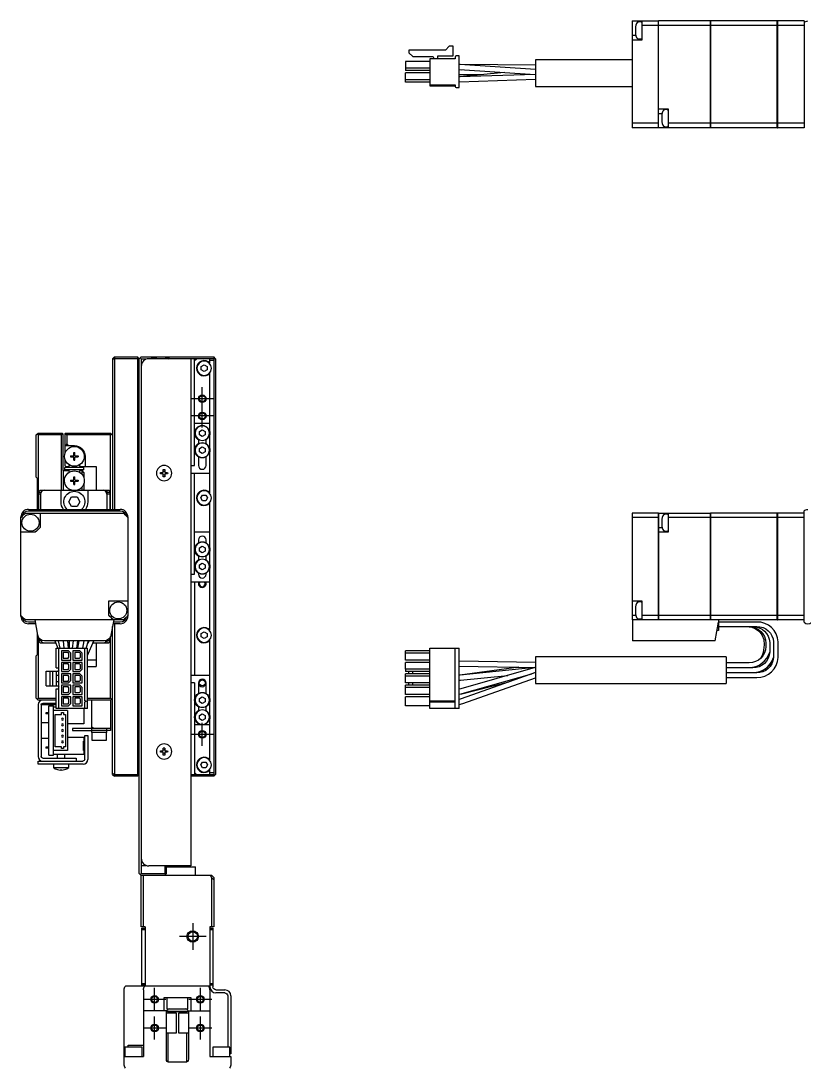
# Model space of a CAD drawing. Extents: x 0 to 817, y -8 to 478.
# Drawn here: x 0 to 205.2, y 203.9 to 478.5 of the extents above; entities that cross this region are included whole.
import ezdxf

# ---------------------------------------------------------------- set-up
doc = ezdxf.new("R2010")
doc.units = 0
doc.header["$LTSCALE"] = 0.5
doc.linetypes.add('CENTER', pattern=[50.8, 31.75, -6.35, 6.35, -6.35])
for name, color, linetype in [('MSM_CENTER', 1, 'CENTER'), ('MSM_CONTINUOUS', 7, 'CONTINUOUS'), ('MSM_NARROW', 5, 'CONTINUOUS')]:
    doc.layers.add(name, color=color, linetype=linetype)

msp = doc.modelspace()

# ---------------------------------------------------------------- linework, layer by layer
at = {"layer": 'MSM_CENTER'}
for p, q in [((47.5, 371.9), (47.5, 382.4)), ((50.5, 379.4), (44.5, 379.4)), ((50.5, 374.9), (44.5, 374.9)), ((47.5, 288.4), (47.5, 294.4)), ((50.5, 291.4), (44.5, 291.4)), ((45, 241.9), (45, 234.9)), ((48.5, 238.4), (41.5, 238.4)), ((35, 218.9), (35, 224.9)), ((47, 218.9), (47, 224.9)), ((38, 221.9), (32, 221.9)), ((50, 221.9), (44, 221.9)), ((35, 211.4), (35, 217.4)), ((47, 211.4), (47, 217.4)), ((38, 214.4), (32, 214.4)), ((50, 214.4), (44, 214.4))]:
    msp.add_line(p, q, dxfattribs=at)
at = {"layer": 'MSM_CONTINUOUS'}
for p, q in [((160.17, 478.47), (160.17, 450.47)), ((160.17, 478.47), (167.06, 478.47)), ((162.46, 478.21), (161.7, 478.14)), ((162.67, 478.47), (162.67, 473.47)), ((167.06, 450.47), (167.06, 478.47)), ((167.07, 478.46), (167.06, 478.46)), ((180.67, 478.47), (167.07, 478.47)), ((167.07, 450.47), (167.07, 478.47)), ((180.67, 450.47), (180.67, 478.47)), ((180.67, 478.46), (180.68, 478.46)), ((180.68, 478.47), (180.68, 450.47)), ((198.17, 478.47), (180.68, 478.47)), ((198.17, 450.47), (198.17, 478.47)), ((198.17, 478.46), (198.18, 478.46)), ((198.18, 478.47), (198.18, 450.47)), ((205.17, 478.47), (198.18, 478.47)), ((205.17, 478.47), (205.17, 450.47)), ((167.06, 477.32), (162.67, 477.32)), ((167.07, 477.32), (167.06, 477.32)), ((180.67, 477.32), (167.07, 477.32)), ((180.67, 477.32), (180.68, 477.32)), ((198.17, 477.32), (180.68, 477.32)), ((198.17, 477.32), (198.18, 477.32)), ((205.17, 477.32), (198.18, 477.32)), ((160.17, 474.72), (161.11, 474.72)), ((162.67, 473.47), (160.17, 473.47)), ((161.7, 473.81), (162.46, 473.74)), ((101.66, 470.84), (101.66, 470.14)), ((111.2, 470.84), (101.66, 470.84)), ((101.66, 470.14), (102.66, 469.14)), ((112.22, 471.86), (111.2, 470.84)), ((113.22, 471.86), (112.22, 471.86)), ((113.22, 469.33), (113.22, 471.86)), ((107.12, 467.85), (100.77, 467.85)), ((100.77, 467.85), (100.77, 465.45)), ((102.66, 469.14), (107.79, 469.14)), ((113.75, 468.58), (107.12, 468.58)), ((107.12, 468.58), (107.12, 461.47)), ((108.07, 468.86), (108.07, 468.58)), ((109.22, 468.58), (109.22, 469.18)), ((109.37, 469.33), (113.22, 469.33)), ((113.75, 468.99), (113.75, 468.58)), ((114.77, 469.29), (114.05, 469.29)), ((114.77, 461.01), (114.77, 469.29)), ((115.1, 467.02), (114.77, 467.03)), ((114.98, 467.01), (114.77, 467.02)), ((134.77, 465.78), (114.98, 467.01)), ((134.77, 466.87), (115.1, 467.02)), ((134.77, 468.24), (134.77, 461.24)), ((160.17, 468.24), (134.77, 468.24)), ((107.12, 466.05), (100.77, 466.05)), ((107.12, 465.45), (100.77, 465.45)), ((107.12, 464.85), (100.77, 464.85)), ((100.77, 462.45), (100.77, 464.85)), ((114.77, 465.72), (114.89, 465.72)), ((114.77, 465.71), (115.55, 465.68)), ((115.44, 464.33), (114.77, 464.33)), ((134.77, 464.47), (114.85, 463.83)), ((114.89, 465.72), (134.75, 464.47)), ((126.62, 464.98), (115.05, 463.86)), ((120.29, 464.37), (115.44, 464.33)), ((107.12, 463.05), (100.77, 463.05)), ((107.12, 462.45), (100.77, 462.45)), ((107.12, 461.72), (113.75, 461.72)), ((107.12, 461.47), (113.75, 461.47)), ((113.75, 461.72), (113.75, 461.31)), ((115.05, 463.86), (114.77, 463.84)), ((114.85, 463.83), (114.77, 463.83)), ((114.77, 462.53), (114.89, 462.53)), ((114.89, 462.53), (134.77, 463.17)), ((114.05, 461.01), (114.77, 461.01)), ((134.77, 461.24), (160.17, 461.24)), ((167.07, 455.47), (169.57, 455.47)), ((167.07, 454.22), (168, 454.22)), ((169.35, 455.21), (168.59, 455.14)), ((169.57, 455.47), (169.57, 450.47)), ((167.06, 451.63), (160.17, 451.63)), ((167.06, 450.47), (160.17, 450.47)), ((167.07, 451.64), (167.06, 451.64)), ((167.07, 450.48), (167.06, 450.48)), ((180.67, 450.47), (167.07, 450.47)), ((168.59, 450.81), (169.35, 450.74)), ((180.67, 451.63), (169.57, 451.63)), ((180.67, 451.64), (180.68, 451.64)), ((180.67, 450.48), (180.68, 450.48)), ((198.17, 451.63), (180.68, 451.63)), ((198.17, 450.47), (180.68, 450.47)), ((198.17, 451.64), (198.18, 451.64)), ((198.17, 450.48), (198.18, 450.48)), ((205.17, 451.63), (198.18, 451.63)), ((205.17, 450.47), (198.18, 450.47)), ((24.5, 390.4), (24, 389.9)), ((24.5, 390.4), (30.5, 390.4)), ((24.5, 390.4), (24.5, 350.4)), ((30.5, 390.4), (30.5, 280.4)), ((31, 389.9), (30.5, 390.4)), ((31.25, 390.15), (31, 389.9)), ((31.25, 390.15), (31.5, 390.4)), ((31.5, 389.9), (31.25, 390.15)), ((31.5, 390.4), (38.7, 390.4)), ((34.3, 389.9), (34.3, 390.2)), ((34.3, 390.2), (35.5, 390.2)), ((35.5, 389.9), (35.5, 390.2)), ((38, 390.1), (37.8, 389.9)), ((38, 390.4), (38, 389.9)), ((38.2, 389.9), (38.2, 390.4)), ((38.4, 390), (38.4, 389.9)), ((38.6, 390), (38.5, 389.9)), ((39, 390.4), (38.6, 390)), ((38.6, 390), (38.7, 389.9)), ((38.7, 390.4), (38.8, 390.3)), ((38.7, 390.3), (38.9, 390.3)), ((39, 390.4), (50.5, 390.4)), ((51, 389.9), (50.5, 390.4)), ((50.5, 389.9), (50.75, 390.15)), ((24.5, 389.9), (24, 389.69)), ((24, 389.9), (24, 350.4)), ((31, 389.9), (24.5, 389.9)), ((31, 254.9), (31, 389.9)), ((31.5, 389.9), (32.7, 389.9)), ((31.5, 389.9), (31.5, 254.9)), ((50.5, 389.9), (33.5, 389.9)), ((44.5, 389.9), (44.5, 256.9)), ((45.5, 361.9), (45.5, 389.9)), ((45.5, 389.4), (46, 389.9)), ((47.25, 387.83), (48, 388.26)), ((47.25, 386.96), (47.25, 387.83)), ((48, 388.26), (48.75, 387.83)), ((48.75, 387.83), (48.75, 386.96)), ((49.5, 388.72), (49.5, 389.9)), ((50.5, 389.4), (49.5, 389.4)), ((50.5, 389.9), (50.5, 280.9)), ((51, 389.9), (51, 280.9)), ((48, 386.53), (47.25, 386.96)), ((48.75, 386.96), (48, 386.53)), ((49.5, 354.72), (49.5, 386.07)), ((49.5, 372.9), (45.5, 372.9)), ((46.75, 370.83), (47.5, 371.26)), ((46.75, 369.96), (46.75, 370.83)), ((47.5, 371.26), (48.25, 370.83)), ((48.25, 370.83), (48.25, 369.96)), ((4, 369.9), (4.5, 370.4)), ((4, 358.8), (4, 369.9)), ((4.5, 369.9), (4.25, 370.15)), ((4.5, 370.4), (10.8, 370.4)), ((4.5, 369.9), (4.5, 350.4)), ((10.6, 369.9), (4.5, 369.9)), ((10.6, 369.9), (10.95, 370.25)), ((10.6, 355.4), (10.6, 369.9)), ((10.8, 370.4), (11, 370.2)), ((11, 370.2), (11, 360.6)), ((11.5, 370.2), (11.6, 370.3)), ((11.5, 370.2), (11.5, 365.01)), ((11.7, 370.4), (11.6, 370.3)), ((11.6, 370.3), (12, 369.9)), ((11.7, 370.4), (23.5, 370.4)), ((12, 369.9), (12, 367.6)), ((23.5, 369.9), (12, 369.9)), ((23.75, 370.15), (23.5, 370.4)), ((23.5, 369.9), (23.75, 370.15)), ((23.5, 350.4), (23.5, 369.9)), ((23.75, 370.15), (24, 369.9)), ((46.5, 368.66), (46.5, 367.63)), ((47.5, 369.53), (46.75, 369.96)), ((48.25, 369.96), (47.5, 369.53)), ((48.5, 367.63), (48.5, 368.66)), ((14, 367.1), (11.5, 367.1)), ((12, 367.6), (11.65, 367.1)), ((12.5, 367.1), (12, 367.6)), ((13.86, 365.3), (14.15, 365.3)), ((13.86, 364.5), (13.86, 365.3)), ((14.15, 364.5), (14.15, 365.3)), ((46.75, 366.33), (47.5, 366.76)), ((46.75, 365.46), (46.75, 366.33)), ((47.5, 365.03), (46.75, 365.46)), ((47.5, 366.76), (48.25, 366.33)), ((48.25, 365.46), (47.5, 365.03)), ((48.25, 366.33), (48.25, 365.46)), ((11.5, 363.58), (11.5, 361.9)), ((13, 364.44), (13.8, 364.44)), ((13, 364.44), (13, 364.15)), ((13, 364.15), (13.8, 364.15)), ((13.53, 364.15), (13.53, 364.44)), ((14.15, 364.77), (13.86, 364.77)), ((13.86, 363.3), (13.86, 364.09)), ((13.86, 363.83), (14.15, 363.83)), ((13.86, 363.3), (14.15, 363.3)), ((14.15, 363.3), (14.15, 364.09)), ((14.21, 364.44), (15, 364.44)), ((14.21, 364.15), (15, 364.15)), ((14.47, 364.15), (14.47, 364.44)), ((15, 364.44), (15, 364.15)), ((16.8, 364.3), (16.8, 361.6)), ((46.5, 364.16), (46.5, 361.9)), ((48.5, 361.9), (48.5, 364.16)), ((11, 360.6), (12.46, 360.6)), ((11.1, 360.6), (11.1, 355.4)), ((11.5, 361.9), (11.8, 361.6)), ((11.5, 360.8), (11.5, 361.4)), ((16.5, 361.4), (11.5, 361.4)), ((16.5, 360.8), (11.5, 360.8)), ((11.8, 361.6), (12.45, 361.6)), ((12.6, 361.86), (12.45, 361.6)), ((12.46, 360.6), (12.67, 360.22)), ((15.55, 361.6), (15.4, 361.86)), ((15.46, 360.46), (15.54, 360.6)), ((16, 360.6), (15.54, 360.6)), ((15.55, 361.6), (19.7, 361.6)), ((16.5, 360.1), (16, 360.6)), ((16, 359.56), (16, 360.6)), ((16.5, 360.8), (16.5, 361.4)), ((16.5, 360.1), (16.5, 358.61)), ((19.7, 361.6), (19.7, 355.4)), ((36.57, 360.1), (37.3, 360.1)), ((37.3, 360.1), (37.3, 360.82)), ((37.7, 360.82), (37.7, 360.1)), ((37.7, 360.1), (38.43, 360.1)), ((44.5, 361.9), (45.5, 361.9)), ((44.5, 359.9), (49.5, 359.9)), ((45.5, 333.4), (45.5, 359.9)), ((4, 358.8), (4.3, 358.5)), ((4.3, 350.4), (4.3, 358.5)), ((13, 358.04), (13.8, 358.04)), ((13, 358.04), (13, 357.75)), ((13, 357.75), (13.8, 357.75)), ((13.53, 357.75), (13.53, 358.04)), ((13.86, 358.1), (13.86, 358.9)), ((13.86, 358.9), (14.15, 358.9)), ((14.15, 358.37), (13.86, 358.37)), ((13.86, 356.9), (13.86, 357.69)), ((13.86, 357.43), (14.15, 357.43)), ((14.15, 358.1), (14.15, 358.9)), ((14.15, 356.9), (14.15, 357.69)), ((14.21, 358.04), (15, 358.04)), ((14.21, 357.75), (15, 357.75)), ((14.47, 357.75), (14.47, 358.04)), ((15, 358.04), (15, 357.75)), ((16.5, 357.18), (16.5, 355.6)), ((37.3, 359.7), (36.57, 359.7)), ((37.3, 358.97), (37.3, 359.7)), ((37.7, 359.7), (37.7, 358.97)), ((38.43, 359.7), (37.7, 359.7)), ((5, 355.4), (4.5, 354.9)), ((4.7, 354.9), (5.23, 354.9)), ((4.7, 350.4), (4.7, 354.9)), ((5.1, 354.4), (4.7, 354.4)), ((5, 355.4), (23, 355.4)), ((5.1, 354.4), (5.1, 350.4)), ((5.5, 355.4), (5.5, 355.2)), ((10.5, 352.4), (10.5, 355.4)), ((13.86, 356.9), (14.15, 356.9)), ((16, 355.4), (16, 356.23)), ((16.3, 355.4), (16.5, 355.6)), ((17.5, 355.4), (17.5, 352.4)), ((22.5, 355.4), (22.5, 354.4)), ((22.5, 354.9), (23.3, 354.9)), ((23.3, 354.4), (22.5, 354.4)), ((22.5, 354.4), (22.5, 350.4)), ((23.5, 354.9), (23, 355.4)), ((23.3, 354.9), (23.3, 350.4)), ((12.56, 352.4), (13.28, 353.65)), ((13.28, 351.15), (12.56, 352.4)), ((13.28, 353.65), (14.72, 353.65)), ((14.72, 353.65), (15.44, 352.4)), ((15.44, 352.4), (14.72, 351.15)), ((47.13, 353.4), (47.57, 354.15)), ((47.57, 352.65), (47.13, 353.4)), ((47.57, 354.15), (48.43, 354.15)), ((48.43, 352.65), (47.57, 352.65)), ((48.43, 354.15), (48.87, 353.4)), ((48.87, 353.4), (48.43, 352.65)), ((49.5, 318.72), (49.5, 352.07)), ((1.15, 349.4), (26.84, 349.4)), ((2, 350.4), (26, 350.4)), ((2, 350.01), (26, 350.01)), ((5, 349.4), (5, 345.65)), ((14.72, 351.15), (13.28, 351.15)), ((167.06, 349.4), (160.17, 349.4)), ((160.17, 349.4), (160.17, 321.4)), ((167.06, 321.4), (167.06, 349.4)), ((167.07, 349.39), (167.06, 349.39)), ((167.07, 349.4), (167.07, 321.4)), ((167.07, 349.4), (180.67, 349.4)), ((169.35, 349.13), (168.59, 349.06)), ((169.57, 349.4), (169.57, 344.4)), ((180.67, 321.4), (180.67, 349.4)), ((180.67, 349.39), (180.68, 349.39)), ((180.68, 349.4), (180.68, 321.4)), ((198.17, 349.4), (180.68, 349.4)), ((198.17, 321.4), (198.17, 349.4)), ((198.17, 349.39), (198.18, 349.39)), ((205.17, 349.4), (198.18, 349.4)), ((198.18, 349.4), (198.18, 321.4)), ((205.17, 320.78), (205.17, 350.01)), ((0, 322.4), (0, 348.4)), ((28, 348.4), (28, 322.4)), ((167.06, 348.24), (160.17, 348.24)), ((167.07, 348.23), (167.06, 348.23)), ((180.67, 348.24), (169.57, 348.24)), ((180.67, 348.23), (180.68, 348.23)), ((198.17, 348.24), (180.68, 348.24)), ((198.17, 348.23), (198.18, 348.23)), ((205.17, 348.24), (198.18, 348.24)), ((3.75, 344.4), (0, 344.4)), ((49.5, 344.4), (45.5, 344.4)), ((167.07, 345.65), (168, 345.65)), ((169.57, 344.4), (167.07, 344.4)), ((168.59, 344.73), (169.35, 344.67)), ((46.5, 342.4), (46.5, 341.63)), ((46.75, 340.33), (47.5, 340.76)), ((47.5, 340.76), (48.25, 340.33)), ((48.5, 341.63), (48.5, 342.4)), ((46.5, 338.16), (46.5, 337.13)), ((46.75, 339.46), (46.75, 340.33)), ((47.5, 339.03), (46.75, 339.46)), ((48.25, 339.46), (47.5, 339.03)), ((48.25, 340.33), (48.25, 339.46)), ((48.5, 337.13), (48.5, 338.16)), ((46.75, 335.83), (47.5, 336.26)), ((46.75, 334.96), (46.75, 335.83)), ((47.5, 336.26), (48.25, 335.83)), ((48.25, 335.83), (48.25, 334.96)), ((44.5, 333.4), (45.5, 333.4)), ((46.5, 333.66), (46.5, 333.4)), ((47.5, 334.53), (46.75, 334.96)), ((48.25, 334.96), (47.5, 334.53)), ((48.5, 333.4), (48.5, 333.66)), ((44.5, 331.4), (49.5, 331.4)), ((45.5, 331.4), (45.5, 306.9)), ((23, 326.4), (28, 326.4)), ((23, 322.65), (23, 326.4)), ((160.17, 326.4), (162.67, 326.4)), ((162.46, 326.13), (161.7, 326.06)), ((162.67, 326.4), (162.67, 321.4)), ((26.85, 321.4), (1.15, 321.4)), ((4.41, 317.38), (3.7, 321.4)), ((24.3, 321.4), (23.59, 317.38)), ((160.17, 322.65), (161.11, 322.65)), ((198.17, 321.4), (160.17, 321.4)), ((160.27, 321.4), (160.27, 315.9)), ((161.7, 321.73), (162.46, 321.67)), ((167.06, 322.55), (162.67, 322.55)), ((167.07, 322.56), (167.06, 322.56)), ((167.07, 321.41), (167.06, 321.41)), ((180.67, 322.55), (167.07, 322.55)), ((180.67, 322.56), (180.68, 322.56)), ((180.67, 321.41), (180.68, 321.41)), ((198.17, 322.55), (180.68, 322.55)), ((182.77, 321.4), (182.77, 318.6)), ((198.17, 322.56), (198.18, 322.56)), ((198.17, 321.41), (198.18, 321.41)), ((205.17, 322.55), (198.18, 322.55)), ((205.17, 321.4), (198.18, 321.4)), ((3.81, 320.78), (2, 320.78)), ((3.88, 320.4), (2, 320.4)), ((24, 280.9), (24, 319.69)), ((26, 320.4), (24.12, 320.4)), ((26, 320.78), (24.19, 320.78)), ((24.5, 320.4), (24.5, 280.4)), ((181.91, 315.9), (182.77, 320.8)), ((182.77, 318.6), (182.38, 318.6)), ((192.77, 320.85), (182.77, 320.85)), ((182.77, 319.65), (192.77, 319.65)), ((190.29, 319.65), (190.53, 319.64)), ((4.3, 312.3), (4.3, 317.99)), ((4.5, 317.05), (4.5, 300.9)), ((4.5, 315.9), (5, 315.4)), ((4.7, 315.9), (4.7, 316.67)), ((4.7, 316.4), (4.94, 316.4)), ((5.23, 315.9), (4.7, 315.9)), ((21.82, 315.9), (6.18, 315.9)), ((8.9, 315.9), (9.7, 314)), ((10.25, 314), (9.83, 315.9)), ((11.06, 315.9), (11.22, 314)), ((12.43, 314), (12.27, 315.9)), ((12.59, 315.9), (12.63, 314)), ((13.66, 315.9), (13.39, 314)), ((14.6, 314), (14.88, 315.9)), ((14.89, 314), (15.26, 315.9)), ((16.48, 315.9), (16.11, 314)), ((17.12, 314), (17.73, 315.9)), ((17.47, 312.05), (19.1, 315.9)), ((17.79, 315.88), (17.53, 315.26)), ((22.5, 316.03), (22.5, 315.4)), ((23.3, 315.9), (22.5, 315.9)), ((23, 315.4), (23.5, 315.9)), ((23.06, 316.4), (23.3, 316.4)), ((23.3, 316.67), (23.3, 315.9)), ((23.5, 300.9), (23.5, 317.05)), ((47.25, 317.83), (48, 318.26)), ((47.25, 316.96), (47.25, 317.83)), ((48, 316.53), (47.25, 316.96)), ((48, 318.26), (48.75, 317.83)), ((48.75, 316.96), (48, 316.53)), ((48.75, 317.83), (48.75, 316.96)), ((49.5, 284.72), (49.5, 316.07)), ((181.91, 315.9), (160.27, 315.9)), ((5, 315.4), (9.11, 315.4)), ((5.5, 315.6), (5.5, 315.4)), ((9.19, 308.81), (9.19, 314)), ((9.19, 314), (17.47, 314)), ((9.9, 298.15), (9.9, 314)), ((10.63, 313.28), (10.63, 310.88)), ((12.43, 313.28), (10.63, 313.28)), ((12.6, 315.4), (12.31, 315.4)), ((12.43, 313.28), (13.03, 312.68)), ((13.63, 313.28), (13.63, 310.88)), ((15.43, 313.28), (13.63, 313.28)), ((15.16, 315.4), (14.8, 315.4)), ((16.03, 312.68), (15.43, 313.28)), ((16.76, 300.23), (16.76, 314)), ((17.47, 298.15), (17.47, 314)), ((17.57, 315.4), (17.59, 315.4)), ((18.89, 315.4), (23, 315.4)), ((19.7, 315.4), (19.7, 309.2)), ((100.77, 312.68), (100.77, 313.28)), ((107.12, 313.28), (100.77, 313.28)), ((107.12, 314), (114.77, 314)), ((107.12, 298.15), (107.12, 314)), ((113.75, 298.15), (113.75, 314)), ((114.77, 298.15), (114.77, 314)), ((194.7, 314.88), (194.57, 313.5)), ((195.17, 315.34), (195.17, 314.46)), ((196.17, 315.49), (196.17, 313.01)), ((197.17, 315.64), (197.17, 311.55)), ((198.37, 311.55), (198.37, 315.64)), ((4.3, 312.3), (4, 312)), ((4, 300.9), (4, 312)), ((10.63, 310.88), (13.03, 310.88)), ((10.63, 310.28), (10.63, 307.88)), ((13.03, 310.28), (10.63, 310.28)), ((12.33, 312.86), (11.08, 312.86)), ((11.08, 312.86), (11.08, 311.39)), ((11.08, 311.39), (12.33, 311.39)), ((12.58, 312.61), (12.33, 312.86)), ((12.33, 311.39), (12.58, 311.64)), ((12.58, 311.64), (12.58, 312.61)), ((13.03, 310.88), (13.03, 312.68)), ((13.03, 308.48), (13.03, 310.28)), ((13.63, 310.88), (16.03, 310.88)), ((13.63, 310.28), (13.63, 307.88)), ((16.03, 310.28), (13.63, 310.28)), ((15.33, 312.86), (14.08, 312.86)), ((14.08, 312.86), (14.08, 311.39)), ((14.08, 311.39), (15.33, 311.39)), ((15.58, 312.61), (15.33, 312.86)), ((15.33, 311.39), (15.58, 311.64)), ((15.58, 311.64), (15.58, 312.61)), ((16.03, 310.88), (16.03, 312.68)), ((16.03, 308.48), (16.03, 310.28)), ((17.47, 310.95), (19.7, 310.95)), ((107.12, 312.68), (100.77, 312.68)), ((100.77, 310.88), (100.77, 312.68)), ((107.12, 310.88), (100.77, 310.88)), ((100.77, 308.48), (100.77, 310.28)), ((107.12, 310.28), (100.77, 310.28)), ((114.88, 310.59), (114.77, 310.6)), ((134.77, 310.2), (114.88, 310.59)), ((134.77, 311.75), (134.77, 304.75)), ((184.77, 311.75), (134.77, 311.75)), ((184.77, 311.75), (184.77, 304.75)), ((197.16, 311.55), (197.17, 311.59)), ((6.62, 304.15), (6.62, 308.01)), ((6.62, 308.01), (9.65, 308.01)), ((7.64, 304.15), (7.64, 308.01)), ((8.34, 304.15), (8.34, 308.01)), ((9.19, 308.81), (9.9, 308.81)), ((9.34, 304.15), (9.34, 308.01)), ((10.63, 307.88), (12.43, 307.88)), ((12.33, 309.86), (11.08, 309.86)), ((11.08, 309.86), (11.08, 308.39)), ((11.08, 308.39), (12.33, 308.39)), ((12.58, 309.61), (12.33, 309.86)), ((12.33, 308.39), (12.58, 308.64)), ((12.43, 307.88), (13.03, 308.48)), ((12.58, 308.64), (12.58, 309.61)), ((13.63, 307.88), (15.43, 307.88)), ((15.33, 309.86), (14.08, 309.86)), ((14.08, 309.86), (14.08, 308.39)), ((14.08, 308.39), (15.33, 308.39)), ((15.58, 309.61), (15.33, 309.86)), ((15.33, 308.39), (15.58, 308.64)), ((16.03, 308.48), (15.43, 307.88)), ((15.58, 308.64), (15.58, 309.61)), ((17.47, 309.2), (19.7, 309.2)), ((107.12, 308.48), (100.77, 308.48)), ((100.77, 308.48), (100.77, 307.88)), ((107.12, 307.88), (100.77, 307.88)), ((101.66, 307.28), (101.66, 307.88)), ((102.66, 307.28), (102.66, 307.88)), ((114.77, 309.3), (114.85, 309.29)), ((114.77, 309.3), (114.92, 309.29)), ((114.85, 309.29), (134.77, 308.9)), ((130.47, 308.98), (115.01, 306.93)), ((134.65, 308.89), (115.05, 306.93)), ((134.69, 308.9), (115.27, 303.36)), ((134.77, 307.64), (115.37, 300.75)), ((190.77, 310.15), (184.77, 310.15)), ((184.77, 308.95), (191.77, 308.95)), ((191.77, 308.85), (184.77, 308.85)), ((184.77, 307.65), (191.77, 307.65)), ((192.77, 307.55), (184.77, 307.55)), ((192.48, 309), (191.27, 308.85)), ((191.77, 308.95), (192.48, 309)), ((192.48, 309), (192.51, 309.01)), ((192.51, 309.01), (192.48, 309)), ((9.34, 306.9), (9.9, 306.9)), ((9.34, 305.25), (9.9, 305.25)), ((10.63, 307.28), (10.63, 304.88)), ((13.03, 307.28), (10.63, 307.28)), ((10.63, 304.88), (12.43, 304.88)), ((12.33, 306.86), (11.08, 306.86)), ((11.08, 306.86), (11.08, 305.39)), ((11.08, 305.39), (12.33, 305.39)), ((12.58, 306.61), (12.33, 306.86)), ((12.33, 305.39), (12.58, 305.64)), ((12.43, 304.88), (13.03, 305.48)), ((12.58, 305.64), (12.58, 306.61)), ((13.03, 305.48), (13.03, 307.28)), ((13.63, 307.28), (13.63, 304.88)), ((15.43, 307.28), (13.63, 307.28)), ((13.63, 304.88), (16.03, 304.88)), ((15.33, 306.86), (14.08, 306.86)), ((14.08, 306.86), (14.08, 305.39)), ((14.08, 305.39), (15.33, 305.39)), ((15.58, 306.61), (15.33, 306.86)), ((15.33, 305.39), (15.58, 305.64)), ((16.03, 306.68), (15.43, 307.28)), ((15.58, 305.64), (15.58, 306.61)), ((16.03, 304.88), (16.03, 306.68)), ((44.5, 306.9), (49.5, 306.9)), ((45.5, 304.9), (44.5, 304.9)), ((45.5, 304.9), (45.5, 280.9)), ((46.5, 304.9), (46.5, 302.13)), ((48.5, 302.13), (48.5, 304.9)), ((107.12, 307.28), (100.77, 307.28)), ((100.77, 306.68), (100.77, 307.28)), ((107.12, 306.68), (100.77, 306.68)), ((100.77, 304.88), (100.77, 306.68)), ((107.12, 304.88), (100.77, 304.88)), ((101.66, 304.28), (101.66, 304.88)), ((102.66, 304.28), (102.66, 304.88)), ((115.05, 306.93), (114.77, 306.91)), ((114.77, 305.6), (115.18, 305.63)), ((115.18, 305.63), (127.59, 306.87)), ((115.53, 302.07), (127.84, 305.18)), ((115.62, 302.11), (133.83, 307.3)), ((115.8, 299.52), (134.77, 306.26)), ((184.77, 306.35), (192.77, 306.35)), ((6.62, 304.15), (9.65, 304.15)), ((9.19, 298.15), (9.19, 303.35)), ((9.19, 303.35), (9.9, 303.35)), ((10.63, 304.28), (10.63, 301.88)), ((13.03, 304.28), (10.63, 304.28)), ((12.33, 303.86), (11.08, 303.86)), ((11.08, 303.86), (11.08, 302.39)), ((11.08, 302.39), (12.33, 302.39)), ((12.58, 303.61), (12.33, 303.86)), ((12.33, 302.39), (12.58, 302.64)), ((12.43, 301.88), (13.03, 302.48)), ((12.58, 302.64), (12.58, 303.61)), ((13.03, 302.48), (13.03, 304.28)), ((13.63, 304.28), (13.63, 301.88)), ((15.43, 304.28), (13.63, 304.28)), ((15.33, 303.86), (14.08, 303.86)), ((14.08, 303.86), (14.08, 302.39)), ((14.08, 302.39), (15.33, 302.39)), ((15.58, 303.61), (15.33, 303.86)), ((15.33, 302.39), (15.58, 302.64)), ((16.03, 303.68), (15.43, 304.28)), ((15.58, 302.64), (15.58, 303.61)), ((16.03, 301.88), (16.03, 303.68)), ((107.12, 304.28), (100.77, 304.28)), ((100.77, 303.68), (100.77, 304.28)), ((107.12, 303.68), (100.77, 303.68)), ((100.77, 301.88), (100.77, 303.68)), ((115.27, 303.36), (114.77, 303.25)), ((114.77, 301.94), (115.62, 302.11)), ((114.77, 301.93), (115.53, 302.07)), ((134.77, 304.75), (184.77, 304.75)), ((4.5, 300.4), (4, 300.9)), ((4.25, 300.65), (4.5, 300.9)), ((4.5, 300.9), (9.19, 300.9)), ((9.19, 300.4), (4.5, 300.4)), ((5.5, 299.54), (5.5, 299.1)), ((5.7, 299.6), (9.19, 299.6)), ((10.63, 301.88), (12.43, 301.88)), ((10.63, 301.28), (10.63, 298.88)), ((13.03, 301.28), (10.63, 301.28)), ((12.33, 300.86), (11.08, 300.86)), ((11.08, 300.86), (11.08, 299.39)), ((11.08, 299.39), (12.33, 299.39)), ((12.58, 300.61), (12.33, 300.86)), ((12.33, 299.39), (12.58, 299.64)), ((12.43, 298.88), (13.03, 299.48)), ((12.58, 299.64), (12.58, 300.61)), ((13.03, 299.48), (13.03, 301.28)), ((13.63, 301.88), (16.03, 301.88)), ((16.03, 301.28), (13.63, 301.28)), ((13.63, 301.28), (13.63, 298.88)), ((15.33, 300.86), (14.08, 300.86)), ((14.08, 300.86), (14.08, 299.39)), ((14.08, 299.39), (15.33, 299.39)), ((15.58, 300.61), (15.33, 300.86)), ((15.33, 299.39), (15.58, 299.64)), ((15.58, 299.64), (15.58, 300.61)), ((16.03, 298.88), (16.03, 301.28)), ((16.76, 300.23), (16.86, 300.23)), ((16.86, 299.93), (16.76, 299.93)), ((16.76, 298.15), (16.76, 299.93)), ((17.47, 300.9), (23.5, 300.9)), ((23.5, 300.4), (17.47, 300.4)), ((18.5, 300.4), (18.5, 291.9)), ((23.75, 300.65), (23.5, 300.9)), ((23.5, 300.4), (23.75, 300.65)), ((23.5, 300.4), (23.5, 292.4)), ((24, 300.9), (23.75, 300.65)), ((46.75, 300.83), (47.5, 301.26)), ((46.75, 299.96), (46.75, 300.83)), ((47.5, 299.53), (46.75, 299.96)), ((47.5, 301.26), (48.25, 300.83)), ((48.25, 299.96), (47.5, 299.53)), ((48.25, 300.83), (48.25, 299.96)), ((107.12, 301.88), (100.77, 301.88)), ((100.77, 298.88), (100.77, 301.28)), ((107.12, 301.28), (100.77, 301.28)), ((107.12, 300.23), (113.75, 300.23)), ((107.12, 299.93), (113.75, 299.93)), ((115.37, 300.75), (114.77, 300.58)), ((115.38, 300.75), (114.77, 300.58)), ((114.77, 299.26), (115.8, 299.52)), ((4.5, 299.2), (4.5, 285.6)), ((5.3, 299.2), (5.3, 285.6)), ((9.19, 299.1), (5.5, 299.1)), ((6.5, 297.02), (6.5, 296.77)), ((7.3, 297.02), (6.5, 297.02)), ((7.3, 296.77), (6.5, 296.77)), ((7.3, 298.9), (8.5, 298.9)), ((7.3, 285.9), (7.3, 298.9)), ((8.5, 285.9), (8.5, 298.9)), ((8.5, 298.65), (9.19, 298.65)), ((12.2, 297.65), (8.5, 297.65)), ((9, 288.15), (9, 296.65)), ((9, 296.65), (10.65, 296.65)), ((17.47, 298.15), (9.19, 298.15)), ((10.63, 298.88), (12.43, 298.88)), ((10.65, 297.15), (11.15, 297.15)), ((10.65, 296.65), (10.65, 297.15)), ((11.15, 297.15), (11.15, 296.65)), ((11.15, 296.65), (11.7, 296.65)), ((11.7, 296.65), (11.7, 288.15)), ((12.2, 297.65), (12.2, 287.15)), ((13.63, 298.88), (16.03, 298.88)), ((16.5, 298.15), (16.5, 294.15)), ((46.5, 298.66), (46.5, 297.63)), ((46.75, 296.33), (47.5, 296.76)), ((47.5, 296.76), (48.25, 296.33)), ((48.5, 297.63), (48.5, 298.66)), ((107.12, 298.88), (100.77, 298.88)), ((114.77, 298.15), (107.12, 298.15)), ((7.3, 294.4), (5.3, 294.4)), ((16.5, 294.15), (12.2, 294.15)), ((49.5, 293.9), (45.5, 293.9)), ((46.75, 295.46), (46.75, 296.33)), ((47.5, 295.03), (46.75, 295.46)), ((48.25, 295.46), (47.5, 295.03)), ((48.25, 296.33), (48.25, 295.46)), ((13.5, 292.9), (13.5, 292.4)), ((23.5, 292.9), (13.5, 292.9)), ((13.5, 292.4), (18.5, 292.4)), ((16.7, 284.9), (16.7, 291.1)), ((16.7, 291.1), (17.5, 291.1)), ((17.5, 291.1), (17.5, 284.8)), ((19, 292.9), (18.5, 293.4)), ((20.5, 292.4), (18.5, 292.4)), ((22.5, 291.9), (18.5, 291.9)), ((18.6, 291.9), (18.6, 289.9)), ((23.5, 292.4), (20.5, 292.4)), ((22.4, 289.9), (22.4, 291.9)), ((22.5, 291.9), (22.5, 292.9)), ((5.3, 290.4), (7.3, 290.4)), ((12.2, 290.65), (16.5, 290.65)), ((16.5, 289.65), (16.4, 289.65)), ((16.4, 287.15), (16.4, 289.65)), ((16.4, 288.85), (16.5, 288.85)), ((16.4, 288.47), (16.5, 288.47)), ((16.4, 288.32), (16.5, 288.32)), ((16.5, 290.65), (16.5, 289.65)), ((16.5, 287.95), (16.5, 288.85)), ((18.6, 289.9), (22.4, 289.9)), ((6.5, 288.02), (6.5, 287.77)), ((7.3, 288.02), (6.5, 288.02)), ((7.3, 287.77), (6.5, 287.77)), ((7.3, 285.9), (8.5, 285.9)), ((12.2, 287.15), (8.5, 287.15)), ((16.5, 286.15), (8.5, 286.15)), ((10.65, 288.15), (9, 288.15)), ((9.5, 286.15), (9.5, 285.2)), ((10.65, 287.65), (10.65, 288.15)), ((11.15, 287.65), (10.65, 287.65)), ((11.15, 288.15), (11.15, 287.65)), ((11.7, 288.15), (11.15, 288.15)), ((11.5, 285.2), (11.5, 286.15)), ((16.4, 287.95), (16.5, 287.95)), ((16.5, 287.15), (16.4, 287.15)), ((16.5, 287.15), (16.5, 286.15)), ((36.57, 287.1), (37.3, 287.1)), ((37.3, 286.7), (36.57, 286.7)), ((37.3, 287.1), (37.3, 287.82)), ((37.3, 285.97), (37.3, 286.7)), ((37.7, 287.82), (37.7, 287.1)), ((37.7, 287.1), (38.43, 287.1)), ((38.43, 286.7), (37.7, 286.7)), ((37.7, 286.7), (37.7, 285.97)), ((4.5, 283.6), (4.5, 284.4)), ((4.5, 284.4), (16.2, 284.4)), ((16.3, 283.6), (4.5, 283.6)), ((5.7, 285.2), (14.5, 285.2)), ((8.5, 283.6), (8.5, 282.7)), ((12.5, 282.7), (12.5, 283.6)), ((14.5, 285.2), (14.5, 284.4)), ((47.13, 283.4), (47.57, 284.15)), ((47.57, 282.65), (47.13, 283.4)), ((47.57, 284.15), (48.43, 284.15)), ((48.43, 284.15), (48.87, 283.4)), ((48.87, 283.4), (48.43, 282.65)), ((8.5, 282.7), (12.5, 282.7)), ((9.55, 282.14), (9.57, 282.14)), ((10.3, 282.14), (10.7, 282.14)), ((10.3, 282.01), (10.3, 282.14)), ((10.7, 282.14), (10.7, 282.01)), ((11.43, 282.14), (11.45, 282.14)), ((24.5, 280.9), (24, 281.1)), ((24, 280.9), (24.5, 280.4)), ((24.5, 280.9), (31, 280.9)), ((30.5, 280.4), (24.5, 280.4)), ((30.5, 280.4), (31, 280.9)), ((44.5, 280.9), (50.5, 280.9)), ((50.5, 280.4), (44.5, 280.4)), ((46, 280.9), (45.5, 281.4)), ((48.43, 282.65), (47.57, 282.65)), ((49.5, 280.9), (49.5, 282.07)), ((49.5, 281.4), (50.5, 281.4)), ((50.75, 280.65), (50.5, 280.9)), ((50.5, 280.4), (51, 280.9)), ((32.7, 256.9), (31.5, 256.9)), ((44.5, 256.9), (33.5, 256.9)), ((37.8, 254.9), (37.8, 256.9)), ((38, 256.9), (38, 254.8)), ((38.1, 254.9), (38.1, 256.9)), ((38.1, 256.7), (45.75, 256.7)), ((44, 256.7), (44, 256.9)), ((45.75, 254.4), (45.75, 256.7)), ((31.5, 254.4), (31, 254.9)), ((31.25, 254.65), (31.5, 254.9)), ((31.5, 254.9), (37.8, 254.9)), ((31.5, 240.9), (31.5, 254.4)), ((50, 254.4), (31.5, 254.4)), ((32, 254.4), (32, 240.9)), ((37.6, 254.4), (38.1, 254.9)), ((37.8, 254.9), (37.95, 254.75)), ((50, 253.78), (49.69, 254.4)), ((50, 254.4), (50.5, 253.9)), ((50, 240.9), (50, 253.78)), ((50.5, 253.28), (50, 253.78)), ((50.5, 253.9), (50.5, 240.9)), ((32.5, 240.9), (31.5, 240.9)), ((31.7, 240.6), (32.5, 240.6)), ((31.7, 225.6), (31.7, 240.6)), ((32.5, 240.1), (31.7, 240.1)), ((32.5, 240.9), (32.5, 225.4)), ((49.5, 240.9), (49.5, 225.2)), ((50.5, 240.9), (49.5, 240.9)), ((49.5, 240.6), (50.3, 240.6)), ((50.3, 240.1), (49.5, 240.1)), ((50.3, 240.6), (50.3, 225.2)), ((32.48, 225.4), (27.38, 225.4)), ((31.7, 226.1), (32.5, 226.1)), ((32.5, 225.6), (31.7, 225.6)), ((49.5, 225.4), (32.5, 225.4)), ((49.5, 226.1), (50.3, 226.1)), ((50.3, 225.6), (49.5, 225.6)), ((27, 204.9), (27, 224.4)), ((32.1, 224.4), (32.1, 206.9)), ((49.5, 224.4), (49.5, 206.9)), ((51.1, 224.4), (53.4, 224.4)), ((53.4, 223.6), (51.1, 223.6)), ((54.2, 222.8), (54.2, 209.4)), ((55, 222.8), (55, 207.6)), ((37.5, 222.4), (44.5, 222.4)), ((37.5, 218.9), (37.5, 222.4)), ((38.25, 222.4), (38.25, 219.4)), ((43.75, 219.4), (43.75, 222.4)), ((44.5, 222.4), (44.5, 218.9)), ((38.13, 218.9), (32.1, 218.9)), ((38.1, 206.2), (38.1, 218.6)), ((40.75, 218.3), (38.1, 218.3)), ((38.12, 218.8), (43.88, 218.8)), ((38.13, 218.9), (38.13, 218.8)), ((38.13, 218.8), (38.16, 218.89)), ((38.25, 219.4), (43.75, 219.4)), ((38.7, 218.8), (38.5, 218.6)), ((43.5, 218.6), (38.5, 218.6)), ((38.5, 218.6), (38.5, 218.3)), ((40.75, 213.1), (40.75, 218.3)), ((41.25, 218.3), (41.25, 213.1)), ((43.9, 218.3), (41.25, 218.3)), ((43.5, 218.6), (43.3, 218.8)), ((43.5, 218.3), (43.5, 218.6)), ((43.85, 218.88), (43.87, 218.8)), ((43.87, 218.9), (43.87, 218.8)), ((43.87, 218.9), (49.5, 218.9)), ((43.9, 218.6), (43.9, 206.2)), ((38.1, 213.1), (40.75, 213.1)), ((38.5, 213.1), (38.5, 205.5)), ((41.25, 213.1), (43.9, 213.1)), ((43.5, 205.5), (43.5, 213.1)), ((31.75, 209.4), (27.25, 209.4)), ((27.25, 209.4), (27.25, 206.9)), ((28.05, 209.4), (28.05, 209.9)), ((28.05, 209.9), (32.1, 209.9)), ((31.75, 206.9), (31.75, 209.4)), ((54.75, 209.4), (50.25, 209.4)), ((50.25, 209.4), (50.25, 206.9)), ((54.75, 206.9), (54.75, 209.4)), ((27, 206.9), (32.1, 206.9)), ((49.5, 206.9), (55, 206.9)), ((54.75, 208.1), (55, 208.1)), ((55, 207.6), (54.75, 207.6)), ((55, 206.9), (55, 204.9)), ((43.1, 205.4), (38.9, 205.4))]:
    msp.add_line(p, q, dxfattribs=at)
at = {"layer": 'MSM_CONTINUOUS', "extrusion": (0, 0, -1)}
for centre, radius in [((-48, 387.4), 1.9), ((-47.5, 370.4), 1.9), ((-47.5, 365.9), 1.9), ((-37.5, 359.9), 2), ((-48, 353.4), 1.9), ((-47.5, 339.9), 1.9), ((-47.5, 335.4), 1.9), ((-48, 317.4), 1.9), ((-47.5, 300.4), 1.9), ((-47.5, 295.9), 1.9), ((-10.9, 295.4), 0.25), ((-10.9, 293.9), 0.25), ((-10.9, 292.4), 0.25), ((-10.9, 290.9), 0.25), ((-10.9, 289.4), 0.25), ((-37.5, 286.9), 2), ((-48, 283.4), 1.9)]:
    msp.add_circle(centre, radius, dxfattribs=at)
at = {"layer": 'MSM_CONTINUOUS'}
for centre, radius in [((47.5, 379.4), 0.783), ((47.5, 374.9), 0.783), ((47.5, 370.4), 2), ((14, 364.3), 2.6), ((47.5, 365.9), 2), ((2.5, 346.9), 2.23), ((47.5, 339.9), 2), ((47.5, 335.4), 2), ((25.5, 323.9), 2.23), ((47.5, 304.9), 0.783), ((47.5, 300.4), 2), ((47.5, 295.9), 2), ((47.5, 291.4), 0.783), ((45, 238.4), 1.23), ((35, 221.9), 0.783), ((47, 221.9), 0.783), ((35, 214.4), 0.783), ((47, 214.4), 0.783)]:
    msp.add_circle(centre, radius, dxfattribs=at)
for centre, radius, start, end in [((166.98, 475.97), 6, 162.3708, 197.6292), ((161.74, 477.64), 0.5, 95, 162.3708), ((162.48, 478.01), 0.2, 18.1949, 95), ((161.74, 474.31), 0.5, 197.6292, 265), ((162.48, 473.94), 0.2, 265, 341.8051), ((114.05, 468.99), 0.3, 90, 180), ((114.05, 461.31), 0.3, 180, 270), ((173.87, 452.97), 6, 162.3708, 197.6292), ((168.63, 454.64), 0.5, 95, 162.3708), ((169.37, 455.01), 0.2, 0, 95), ((168.63, 451.31), 0.5, 197.6292, 265), ((169.37, 450.94), 0.2, 265, 360), ((38.7, 390), 0.3, 90, 180), ((33.5, 387.9), 2, 90, 180), ((48, 387.4), 2, 41.4096, 318.5904), ((14, 361.1), 1.59, 143.8028, 169.1069), ((14, 361.1), 1.59, 190.8931, 216.1972), ((14.12, 360.98), 1.75, 142.994, 150), ((14.12, 361.21), 1.75, 214.5052, 217.006), ((13.89, 360.98), 1.75, 30, 37.006), ((14, 361.1), 1.59, 10.8931, 36.1972), ((14, 361.1), 1.59, 323.8028, 349.1069), ((13.89, 361.21), 1.75, 322.994, 334.5052), ((37.5, 359.9), 0.435, 152.6335, 207.3665), ((37.5, 359.9), 0.435, 62.6335, 117.3665), ((37.5, 359.9), 0.435, 332.6335, 27.3665), ((47.5, 361.9), 1, 180, 0), ((37.5, 359.9), 0.435, 242.6335, 297.3665), ((6.1, 354.4), 1, 90, 180), ((21.5, 354.4), 1, 0, 90), ((48, 353.4), 2, 41.4096, 318.5904), ((2, 348.4), 2, 90, 180), ((26, 348.4), 2, 0, 90), ((168.63, 348.56), 0.5, 95, 162.3708), ((169.37, 348.93), 0.2, 0, 95), ((173.87, 346.9), 6, 162.3708, 197.6292), ((47.5, 342.4), 1, 0, 180), ((168.63, 345.23), 0.5, 197.6292, 265), ((169.37, 344.86), 0.2, 265, 0), ((47.5, 333.4), 1, 180, 0), ((47.5, 330.9), 0.783, 140.3451, 39.6549), ((166.98, 323.9), 6, 162.3708, 197.6292), ((161.74, 325.56), 0.5, 95, 162.3708), ((162.48, 325.93), 0.2, 18.1949, 95), ((2, 322.4), 2, 180, 270), ((26, 322.4), 2, 270, 0), ((161.74, 322.23), 0.5, 197.6292, 265), ((162.48, 321.86), 0.2, 265, 341.8051), ((48, 317.4), 2, 41.4096, 318.5904), ((192.96, 315.44), 5.41, 2.1863, 92.0343), ((206.17, 321.9), 1.5, 228.1897, 311.8103), ((6.1, 316.4), 1, 188.5151, 270), ((21.5, 316.4), 1, 270, 336.553), ((190.8, 314.53), 5.59, 269.7079, 344.0346), ((191.85, 313.21), 5.57, 269.2277, 342.6191), ((192.97, 311.75), 5.41, 267.9067, 357.8727), ((47.5, 304.9), 1, 0, 180), ((5.7, 299.2), 1.2, 90, 180), ((5.7, 285.6), 1.2, 180, 270), ((37.5, 286.9), 0.435, 152.6335, 207.3665), ((37.5, 286.9), 0.435, 62.6335, 117.3665), ((37.5, 286.9), 0.435, 242.6335, 297.3665), ((37.5, 286.9), 0.435, 332.6335, 27.3665), ((16.3, 284.8), 1.2, 270, 0), ((48, 283.4), 2, 41.4096, 318.5904), ((10.5, 285.2), 3.2, 231.3178, 252.73), ((10.5, 285.2), 3.19, 253.0947, 266.4096), ((10.5, 285.2), 3.19, 273.5904, 286.9053), ((10.5, 285.2), 3.2, 287.27, 308.6822), ((33.5, 258.9), 2, 180, 270), ((48, 224.4), 1.5, 0, 41.8103), ((51.1, 225.2), 1.6, 180, 270), ((53.4, 222.8), 1.6, 0, 90), ((38.9, 218.59), 0.802, 90.0949, 158.3604), ((43.1, 218.59), 0.801, 21.0804, 89.9381)]:
    msp.add_arc(centre, radius, start, end, dxfattribs=at)
at = {"layer": 'MSM_CONTINUOUS', "extrusion": (0, 0, -1)}
for centre, radius, start, end in [((-206.17, 476.97), 1.5, 48.1897, 90), ((-107.79, 468.86), 0.28, 90, 180), ((-109.37, 469.18), 0.15, 0, 90), ((-14, 364.3), 2.8, 90, 180), ((-13.8, 364.5), 0.06, 180, 270), ((-13.8, 364.09), 0.06, 90, 180), ((-14.21, 364.5), 0.06, 270, 0), ((-14.21, 364.09), 0.06, 0, 90), ((-14, 357.9), 2.6, 285.9424, 254.0576), ((-37.5, 359.9), 0.95, 347.8468, 12.1532), ((-37.5, 359.9), 0.95, 77.8468, 102.1532), ((-37.5, 359.9), 0.95, 167.8468, 192.1532), ((-13.8, 358.1), 0.06, 180, 270), ((-13.8, 357.69), 0.06, 90, 180), ((-14.21, 358.1), 0.06, 270, 0), ((-14.21, 357.69), 0.06, 0, 90), ((-37.5, 359.9), 0.95, 257.8468, 282.1532), ((-14, 352.4), 2.75, 313.3418, 226.6582), ((-14, 352.4), 3.5, 325.1501, 0), ((-14, 352.4), 3.5, 180, 214.8499), ((-14, 335.4), 19, 42.5374, 47.4636), ((-2, 348.4), 1.62, 9.7266, 90), ((-26, 348.4), 1.62, 90, 170.2833), ((-14, 335.4), 19, 132.5364, 137.4636), ((-206.17, 348.9), 1.5, 48.1897, 90), ((9.05, 358.44), 19, 222.3336, 227.6664), ((-14, 335.4), 19, 312.5374, 317.4626), ((-2, 322.4), 1.62, 270, 350.2637), ((-37.05, 335.44), 19, 312.3336, 317.6664), ((-26, 322.4), 1.62, 189.7264, 270), ((-14, 335.4), 19, 222.5364, 227.4626), ((-190.32, 315.26), 4.39, 89.8692, 184.9179), ((-190.82, 315.29), 4.36, 89.4143, 179.4108), ((-191.89, 315.36), 4.29, 88.4433, 178.358), ((-192.96, 315.43), 4.22, 87.4296, 177.1458), ((-6.18, 317.7), 1.8, 270, 350), ((-14, 318.4), 2.75, 245.38, 251.7789), ((-21.82, 317.7), 1.8, 190, 270), ((-14, 312.9), 2.6, 50.6245, 57.6105), ((-14, 312.9), 2.6, 107.9181, 115.7504), ((-190.81, 314.5), 4.36, 180.6063, 270.5686), ((-190.22, 313.88), 4.37, 185.0458, 217.0419), ((-191.88, 313.13), 4.29, 181.6879, 271.5108), ((-191.88, 312.99), 5.45, 203.9954, 268.8909), ((-192.95, 311.76), 4.22, 182.931, 272.4936), ((-9.65, 308.26), 0.25, 180, 270), ((-9.65, 303.9), 0.25, 90, 180), ((-5.7, 299.2), 0.4, 0, 90), ((-16.86, 300.08), 0.15, 90, 270), ((-5.7, 285.6), 0.4, 270, 0), ((-37.5, 286.9), 0.95, 347.8468, 12.1532), ((-37.5, 286.9), 0.95, 77.8468, 102.1532), ((-37.5, 286.9), 0.95, 257.8468, 282.1532), ((-37.5, 286.9), 0.95, 167.8468, 192.1532), ((-16.2, 284.9), 0.5, 180, 270), ((-28.5, 224.4), 1.5, 0, 41.8103), ((-33.6, 224.4), 1.5, 0, 41.8103), ((-51.1, 225.2), 0.8, 270, 0), ((-53.4, 222.8), 0.8, 90, 180), ((-38.9, 218.6), 0.8, 0, 15.1266), ((-43.1, 218.6), 0.8, 164.8734, 180), ((-38.9, 206.2), 0.8, 270, 0), ((-43.1, 206.2), 0.8, 180, 270), ((-28.5, 204.9), 1.5, 318.1897, 0), ((-53.5, 204.9), 1.5, 180, 221.8103)]:
    msp.add_arc(centre, radius, start, end, dxfattribs=at)
at = {"layer": 'MSM_NARROW'}
for centre, radius in [((47.5, 379.4), 1), ((47.5, 374.9), 1), ((47.5, 291.4), 1), ((45, 238.4), 1.5), ((35, 221.9), 1), ((47, 221.9), 1), ((35, 214.4), 1), ((47, 214.4), 1)]:
    msp.add_circle(centre, radius, dxfattribs=at)
for centre, start, end in [((47.5, 330.9), 150, 30), ((47.5, 304.9), 180, 0)]:
    msp.add_arc(centre, 1, start, end, dxfattribs=at)

doc.saveas('drawing.dxf')
